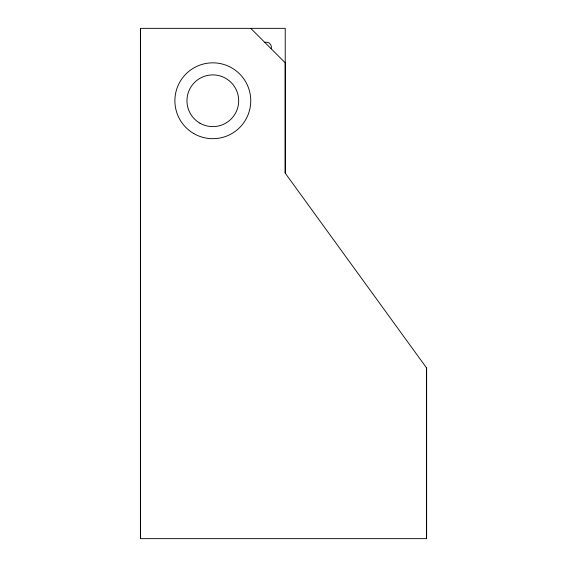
<?xml version="1.0" encoding="UTF-8"?>
<svg xmlns="http://www.w3.org/2000/svg" width="567" height="567" viewBox="0 0 567 567"><rect width="100%" height="100%" fill="white"/><g stroke="black" fill="none" stroke-linecap="round" stroke-linejoin="round"><path stroke-width="0.85" d="M140.418 538.65L140.418 28.35L285.229 28.35L285.229 173.162L426.597 367.976L426.597 538.65L140.418 538.65L140.418 28.35M285.229 173.162L285.229 62.831L250.749 28.35M426.597 538.65L426.597 367.976M140.403 177.719L140.418 178.336M264.924 42.319A5.174 5.174 0 0 1 271.26 48.656M193.857 133.606A37.925 37.925 0 0 0 250.749 100.756A37.925 37.925 0 0 0 193.857 67.912A37.925 37.925 0 0 0 193.857 133.606M199.889 123.152A25.862 25.862 0 0 0 238.679 100.756A25.862 25.862 0 0 0 199.889 78.359A25.862 25.862 0 0 0 199.889 123.152"/></g></svg>
